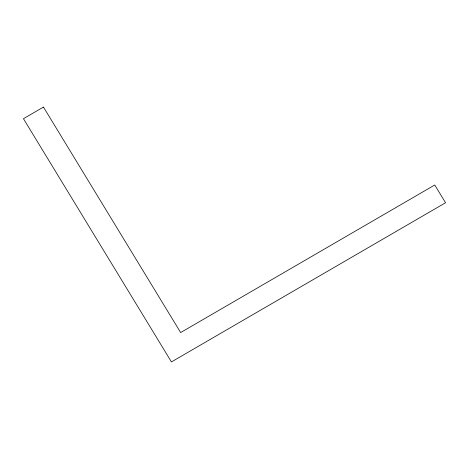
<?xml version="1.0" encoding="UTF-8"?>
<svg xmlns="http://www.w3.org/2000/svg" width="469" height="469" viewBox="0 0 469 469"><rect width="100%" height="100%" fill="white"/><g stroke="black" fill="none" stroke-linecap="round" stroke-linejoin="round"><path stroke-width="0.7" d="M43.459 107.079L23.45 118.698L171.443 361.921L445.55 202.749L434.745 184.997L180.653 332.55L43.459 107.079"/></g></svg>
